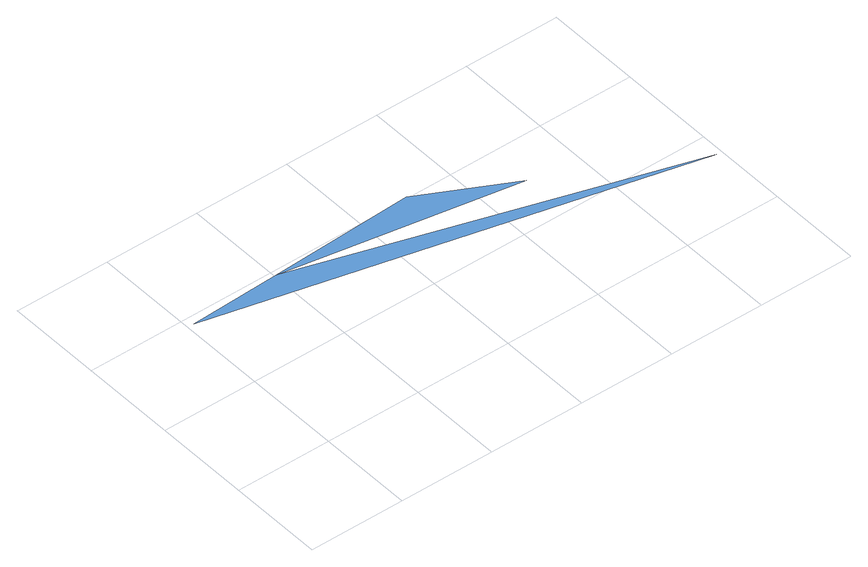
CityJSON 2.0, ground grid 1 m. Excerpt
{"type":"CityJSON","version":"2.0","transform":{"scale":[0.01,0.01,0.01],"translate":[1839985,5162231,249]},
"CityObjects":{
"waterbody1":{"type":"WaterBody","attributes":{"class":"unknow","usage":"unknow"},"geometry":[{"type":"MultiSurface","lod":"3","boundaries":[[[0,1,2]],[[1,3,4]]],"semantics":{"surfaces":[{"type":"WaterSurface"}],"values":[0,0]}}]}
},
"vertices":[
[253,202,7],[102,195,7],[346,153,7],[7,191,7],[494,75,7]
]}
